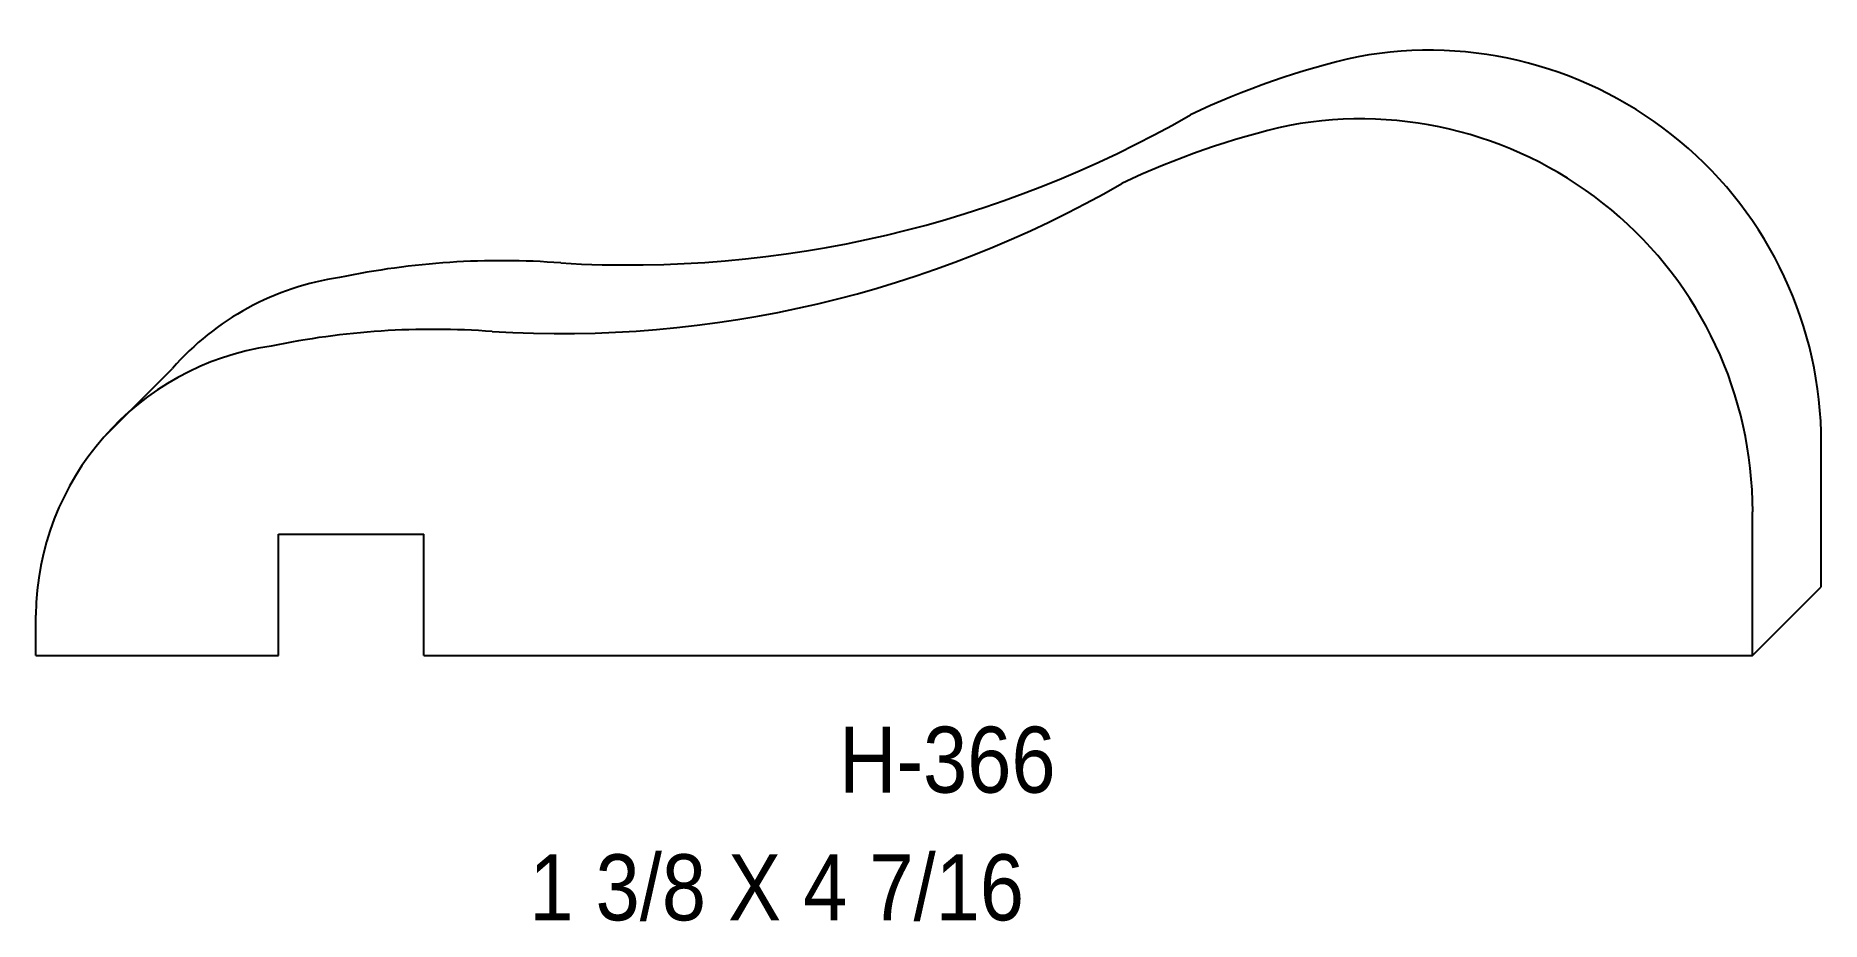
# Model space of a CAD drawing. Extents: x 74.49 to 79.09, y 154.48 to 156.76.
import ezdxf

# ---------------------------------------------------------------- set-up
doc = ezdxf.new("R2010")
doc.units = 0
doc.header["$LTSCALE"] = 5
doc.layers.add('PROFILE', color=7, linetype='CONTINUOUS')
doc.styles.add('TXT', font='TXT', dxfattribs={"height": 3.5})

msp = doc.modelspace()

# ---------------------------------------------------------------- linework, layer by layer
at = {"layer": 'PROFILE', "color": 1, "linetype": 'CONTINUOUS'}
for p, q in [((74.6631, 155.7233), (74.8398, 155.9)), ((79.0855, 155.3385), (79.0855, 155.7084)), ((78.9088, 155.1618), (78.9088, 155.5317)), ((75.1128, 155.1618), (75.1128, 155.4737)), ((75.1128, 155.4737), (75.4877, 155.4737)), ((75.4877, 155.1618), (75.4877, 155.4737)), ((78.9088, 155.1618), (79.0855, 155.3385)), ((74.4879, 155.1618), (74.4879, 155.2653)), ((74.4879, 155.1618), (75.1128, 155.1618)), ((75.4877, 155.1618), (78.9088, 155.1618))]:
    msp.add_line(p, q, dxfattribs=at)
for centre, major_axis, start_param, end_param in [((78.0747, 155.7084), (0, 1.0109), -1.570796, 0.181045), ((78.3429, 154.7102), (2.0428, 0), 1.793018, 2.017174), ((76.0154, 159.0653), (0, 2.8987), -3.202039, -2.619483), ((77.898, 155.5317), (0, 1.0109), -1.570796, 0.181045), ((78.1662, 154.5334), (0, 2.0428), 0.222222, 0.446378), ((75.8387, 158.8886), (0, 2.8987), -3.202039, -2.619483), ((75.6873, 154.1549), (0, 2.0228), -0.075726, 0.207515), ((75.3724, 155.4339), (0, 0.7078), 0.144415, 0.851859), ((75.5106, 153.9782), (0, 2.0228), -0.075726, 0.207515), ((75.1957, 155.2572), (0, 0.7078), 0.144415, 1.559304)]:
    msp.add_ellipse(centre, major_axis=major_axis, ratio=1, start_param=start_param, end_param=end_param, dxfattribs=at)

# ---------------------------------------------------------------- texts
at = {"layer": 'PROFILE', "color": 1, "linetype": 'CONTINUOUS', "style": 'TXT', "width": 0.9}
for s, height, p in [('H-366', 0.16996, (76.5569, 154.8084)), ('1 3/8 X 4 7/16', 0.169956, (75.759, 154.4798))]:
    msp.add_text(s, height=height, dxfattribs=at).set_placement(p)

doc.saveas('drawing.dxf')
